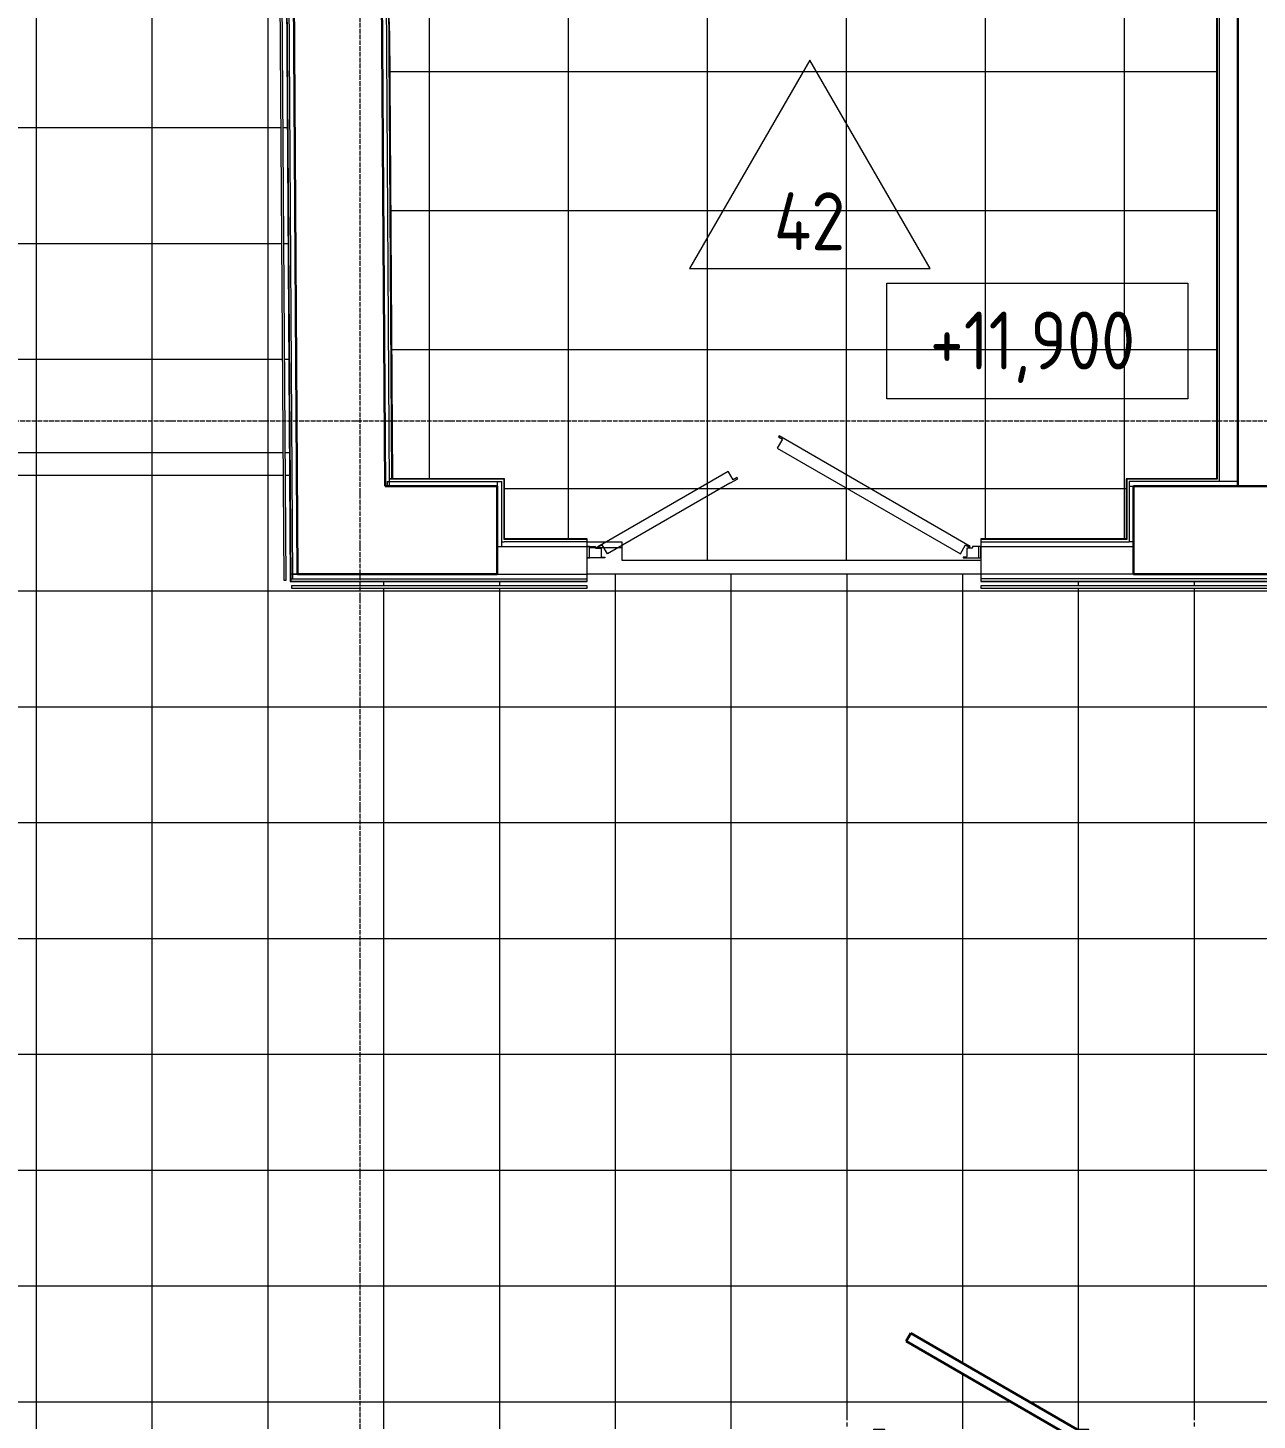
# Model space of a CAD drawing. Header units: millimetres. Extents: x -10915 to 62537, y -37640 to 44223.
# Drawn here: x 1565 to 6873, y 8632 to 14642 of the extents above; entities that cross this region are included whole.
import ezdxf

# ---------------------------------------------------------------- set-up
doc = ezdxf.new("R2010")
doc.units = ezdxf.units.MM
doc.linetypes.add('ADSK_Линия сетки', pattern=[25, 20, -2.5, 0, -2.5])
for name, color, linetype, lineweight in [('Аннотация', 7, 'Continuous', 20), ('Двери', 7, 'Continuous', 9), ('Марки', 7, 'Continuous', 20), ('Оси', 7, 'Continuous', 9), ('Отметки', 7, 'Continuous', 9), ('Перекрытие', 7, 'Continuous', 18), ('Перекрытие штриховка', 7, 'Continuous', 18), ('Стены наружные', 7, 'Continuous', 18), ('Стены несущие', 7, 'Continuous', 30), ('Стены отделка', 7, 'Continuous', 30), ('Стены перегородки', 7, 'Continuous', 30), ('Стены штриховка', 7, 'Continuous', 9)]:
    doc.layers.add(name, color=color, linetype=linetype, lineweight=lineweight)
doc.styles.add('GOST Common_1', font='GOST_Common.ttf', dxfattribs={"width": 0.9, "height": 250})
doc.styles.add('GOST Common_2', font='GOST_Common.ttf', dxfattribs={"width": 0.9, "height": 250})

# ---------------------------------------------------------------- blocks, each defined once
blk = doc.blocks.new('dver-dpo-230 _1_ - 1700х2300Н ост алюм EIWS30 Д-16л-3687090-План полов 4-го этажа')
at = {"layer": 'Двери'}
for p, q in [((-6.3, 522.6), (-28.8, 483.6)), ((-28.8, 483.6), (761.9, 27.1)), ((-21.3, 536.5), (-23.6, 532.6)), ((-23.6, 532.6), (-6.3, 522.6)), ((804, 60), (-21.3, 536.5)), ((-804, 60), (-241.1, 385)), ((-241.1, 385), (-238.8, 381.1)), ((-218.8, 346.5), (-238.8, 381.1)), ((-233.7, 332.1), (-761.9, 27.1)), ((-233.7, 332.1), (-199, 352.1)), ((-201.5, 356.5), (-218.8, 346.5)), ((-199, 352.1), (-201.5, 356.5)), ((-784.4, 66.1), (-801.8, 56.1)), ((-761.9, 27.1), (-784.4, 66.1)), ((761.9, 27.1), (784.4, 66.1)), ((784.4, 66.1), (801.7, 56.1)), ((-850, 10), (-850, 60)), ((-850, 60), (-813.8, 60)), ((-840, 60), (-850, 60)), ((-773.8, 10), (-850, 10)), ((-850, 10), (-840, 10)), ((-840, 10), (-840, 60)), ((-813.8, 60), (-813.8, 54.6)), ((-811.3, 52), (-790, 52)), ((-801.8, 56.1), (-804, 60)), ((-790, 52), (-790, 16.5)), ((-787.5, 14), (-773.8, 14)), ((-773.8, 14), (-773.8, 10)), ((773.8, 14), (773.8, 10)), ((787.5, 14), (773.8, 14)), ((773.8, 10), (850, 10)), ((790, 52), (790, 16.5)), ((811.3, 52), (790, 52)), ((801.7, 56.1), (804, 60)), ((813.8, 60), (813.8, 54.6)), ((850, 60), (813.8, 60)), ((850, 60), (840, 60)), ((840, 60), (840, 10)), ((840, 10), (850, 10)), ((850, 10), (850, 60))]:
    blk.add_line(p, q, dxfattribs=at)
for centre, radius, start, end in [((-811.3, 54.6), 2.52, 180, 270), ((-787.5, 16.5), 2.5, 180, 270), ((787.5, 16.5), 2.5, 270, 360), ((811.3, 54.6), 2.52, 270, 0)]:
    blk.add_arc(centre, radius, start, end, dxfattribs=at)
blk = doc.blocks.new('AC_Дверь_Однопольная_Деревянная - 900х2100Н композитная Д-22л-6552334-План полов 4-го этажа')
at = {"layer": 'Двери', "lineweight": 30}
for p, q in [((-303.8, 490), (-323.8, 455.4)), ((415, 75), (-303.8, 490)), ((-323.8, 455.4), (395, 40.4)), ((395, 40.4), (415, 75))]:
    blk.add_line(p, q, dxfattribs=at)
at = {"layer": 'Двери'}
for p, q in [((-445, 75), (-465, 75)), ((-465, 75), (-465, 5)), ((-415, 75), (-445, 75)), ((-445, 75), (-445, 5)), ((-445, 5), (-445, 75)), ((-415, 35), (-415, 75)), ((445, 75), (415, 75)), ((415, 75), (415, 35)), ((445, 5), (445, 75)), ((465, 75), (445, 75)), ((445, 75), (445, 5)), ((465, 5), (465, 75)), ((-465, 5), (-445, 5)), ((-445, 5), (-405, 5)), ((-405, 35), (-415, 35)), ((-405, 5), (-405, 35)), ((415, 35), (405, 35)), ((405, 35), (405, 5)), ((405, 5), (445, 5)), ((445, 5), (465, 5))]:
    blk.add_line(p, q, dxfattribs=at)
blk = doc.blocks.new('ADSK_Марка_ПерекрытиеПол - Экземпляр_Отделка пола-158379-План полов 4-го этажа')
at = {"layer": 'Марки', "color": 1, "true_color": 0xff0000}
for p, q in [((0, 9), (-5.196, 0)), ((5.196, 0), (0, 9)), ((-5.196, 0), (5.196, 0))]:
    blk.add_line(p, q, dxfattribs=at)
blk = doc.blocks.new('Высотные отметки - Рамка-12095-План полов 4-го этажа')
at = {"layer": 'Аннотация'}
for p, q in [((-6.5, 0), (-6.5, 5)), ((-6.5, 5), (6.5, 5)), ((6.5, 5), (6.5, 0)), ((6.5, 0), (-6.5, 0))]:
    blk.add_line(p, q, dxfattribs=at)

msp = doc.modelspace()

# ---------------------------------------------------------------- hatches: boundary and pattern name
at = {"layer": 'Перекрытие штриховка', "lineweight": 9, "true_color": 0x787878}
h = msp.add_hatch(dxfattribs=at)
h.set_pattern_fill('FP_64', color=8, style=0, pattern_type=2)
h.set_pattern_definition([(0, (11602.2, 33711.3), (0, 500), []), (90, (11602.2, 33711.3), (-500, 3e-14), [])])
h.paths.add_polyline_path([(152, 12809.342), (170, 12809.342), (170, 14495.002), (180, 14495.002), (180, 12809.342), (2666.344, 12809.342), (2628.931, 18582), (2270.244, 18582), (2270.244, 18584), (2268.244, 18584), (2268.244, 19882.703), (2280.244, 19882.703), (2280.244, 18594), (2289.244, 18594.558), (2289.244, 19887.703), (2294.244, 19887.703), (2294.244, 19907.703), (2314.244, 19907.703), (2313.932, 20242.703), (325.932, 20242.703), (325.619, 19895.703), (152, 19895.703), (152, 19892.703), (325.619, 19892.703), (325.619, 19882.703), (180, 19882.703), (180, 18914.327), (170, 18914.327), (170, 19882.703), (152, 19882.703), (152, 18914.327), (120, 18914.327), (120, 18864.327), (645, 17955), (610.359, 17935), (120, 18784.327), (120, 17764.327), (152, 17764.327), (152, 15895.002), (120, 15895.002), (120, 15809.609), (124.5, 15812.207), (592, 15002.474), (584.206, 14997.974), (589.206, 14989.313), (544.172, 14963.313), (549.172, 14954.653), (541.378, 14950.153), (120, 15680.002), (120, 14710.002), (221.378, 14885.594), (229.172, 14881.094), (234.172, 14889.754), (279.206, 14863.754), (284.206, 14872.414), (292, 14867.914), (124.5, 14577.796), (120, 14580.394), (120, 14495.002), (152, 14495.002), (152, 13799.231)])
h.paths.add_polyline_path([(2694.344, 12809.342), (2656.971, 18582), (2638.97, 18582), (2676.344, 12809.342), (2680.388, 12809.342)])
h.paths.add_polyline_path([(120, 14588.002), (121.706, 14590.956), (120, 14590.956)])
h.paths.add_polyline_path([(120, 15798.062), (121.706, 15799.047), (120, 15802.002), (120, 15799.047)])
h.paths.add_polyline_path([(180, 15895.002), (170, 15895.002), (170, 17764.327), (180, 17764.327), (180, 15914.002)])
h.paths.add_polyline_path([(2656.971, 18582), (2658.971, 18582), (2658.958, 18584)])
h.paths.add_polyline_path([(152, 19895.703), (150, 19897.703), (150, 19895.703)])
h = msp.add_hatch(dxfattribs=at)
h.set_pattern_fill('FP_24', color=8, style=0, pattern_type=2)
h.set_pattern_definition([(0, (5099.56, 11453.7), (0, 600), []), (90, (5099.56, 11453.7), (-600, 4e-14), [])])
h.paths.add_polyline_path([(5670, 12343.783), (5680, 12343.783), (5680, 12353.783), (5670, 12353.783), (5670, 12403.783), (5680, 12403.783), (5680, 12435.783), (6308, 12435.783), (6308, 12693.783), (6310, 12693.783), (6310, 12695.783), (6698, 12695.783), (6698, 14861.373), (6670, 14861.373), (6670, 14655.063), (6630, 14655.063), (6630, 14861.373), (3125.099, 14861.373), (3139.078, 12695.783), (3621.225, 12695.783), (3621.225, 12693.783), (3623.225, 12693.783), (3624.282, 12435.783), (3980, 12435.783), (3980, 12423.783), (4130, 12423.783), (4130, 12343.783), (5666.098, 12343.783)])
h.paths.add_polyline_path([(6310, 12433.783), (6310, 12435.783), (6308, 12435.783), (6309.922, 12433.86)])
h.paths.add_polyline_path([(3621.225, 12433.783), (3623.225, 12433.783), (3622.701, 12435.26)])
h.paths.add_polyline_path([(6700, 12693.783), (6700, 12695.783), (6698, 12695.783)])
h = msp.add_hatch(dxfattribs=at)
h.set_pattern_fill('FP_65', color=8, style=0, pattern_type=2)
h.set_pattern_definition([(0, (4602.2, 37211.3), (0, 500), []), (90, (4602.2, 37211.3), (-500, 3e-14), [])])
h.paths.add_polyline_path([(149.565, 8595), (149.565, 8595.058), (137.378, 8595)])
h.paths.add_polyline_path([(6974.245, 8604.011), (6976.272, 8602.011), (6976.012, 8604.011)])
h.paths.add_polyline_path([(6146.031, 8595), (6146.031, 8604.011), (6974.245, 8604.011), (6973.882, 8622.011), (6146.031, 8622.011), (6146.031, 8632.011), (6960.881, 8632.011), (6956.754, 8950), (7565, 8950), (7565, 8806.238), (8340, 8806.238), (8340, 8790.238), (13119.116, 8790.238), (13119.116, 8758.238), (13204.508, 8758.238), (13201.91, 8762.738), (13474.708, 8920.238), (13479.208, 8912.444), (13488.431, 8916.47), (13513.868, 8872.411), (13522.528, 8877.411), (13527.028, 8869.616), (13334.116, 8758.238), (14304.116, 8758.238), (13591.588, 9169.616), (13596.088, 9177.411), (13587.428, 9182.411), (13613.428, 9227.444), (13604.767, 9232.444), (13609.267, 9240.238), (14436.322, 8762.738), (14433.723, 8758.238), (14519.116, 8758.238), (14519.116, 8790.238), (16398.848, 8790.238), (16398.848, 8758.238), (17428.848, 8758.238), (17428.848, 8790.238), (17675.565, 8790.238), (17675.565, 9024.75), (17687.565, 9024.75), (17687.565, 9110.142), (17683.065, 9107.544), (17205.565, 9934.598), (17213.36, 9939.098), (17208.36, 9947.759), (17253.393, 9973.759), (17248.393, 9982.419), (17256.187, 9986.919), (17687.565, 9239.75), (17687.565, 10509.75), (17446.187, 10091.67), (17438.393, 10096.17), (17433.393, 10087.51), (17388.36, 10113.51), (17383.36, 10104.85), (17375.565, 10109.35), (17683.065, 10641.956), (17687.565, 10639.358), (17687.565, 10724.75), (17675.565, 10724.75), (17675.565, 10920.75), (17677.565, 10920.75), (17677.565, 10922.75), (24171.376, 10922.75), (24171.376, 10925.75), (17660.565, 10925.75), (17660.565, 10724.75), (17650.565, 10724.75), (17650.565, 10935.75), (24171.376, 10935.75), (24171.376, 12443.512), (13610.464, 12443.512), (13610.464, 12455.512), (24171.376, 12455.512), (24171.376, 12574.709), (10628.616, 12610.362), (10628.616, 12607.362), (13619.305, 12599.489), (13619.305, 12589.489), (10641.616, 12597.328), (10641.616, 12203.264), (10029.565, 12203.264), (10029.565, 12213.264), (10631.616, 12213.264), (10631.616, 12597.354), (10628.616, 12597.328), (10628.616, 12218.264), (10626.616, 12218.264), (10626.616, 12216.264), (10029.565, 12216.264), (10029.565, 12248.264), (9896.283, 12248.264), (9178.7, 11834.155), (9175.531, 11839.644), (9185.491, 11845.394), (9171.991, 11868.776), (9181.95, 11874.526), (9178.781, 11880.202), (9816.283, 12248.264), (8999.565, 12248.264), (8999.565, 12216.264), (7500.494, 12216.264), (7500.494, 12213.264), (8999.565, 12213.264), (8999.565, 12203.264), (7513.494, 12203.264), (7513.494, 11958.783), (7043.494, 11958.783), (7043.494, 12223.783), (5680, 12223.783), (5680, 12233.783), (7043.494, 12233.783), (7042.396, 12251.783), (5680, 12251.783), (5680, 12283.783), (3980, 12283.783), (3980, 12251.783), (2699.954, 12251.783), (2699.941, 12253.783), (2697.941, 12253.783), (2694.344, 12809.342), (2676.344, 12809.342), (2679.916, 12257.627), (2669.916, 12257.563), (2666.344, 12809.342), (180, 12809.342), (180, 8635), (1108.065, 8635), (1108.065, 8625), (161.565, 8625), (161.565, 8607), (1194.565, 8607), (1194.691, 8605), (1196.565, 8605), (1196.565, 8595), (4898.531, 8595), (4898.531, 8632.011), (5216.031, 8632.011), (5216.031, 8622.011), (4908.531, 8622.011), (4908.531, 8595), (4926.531, 8595), (4926.531, 8602.011), (4928.531, 8602.011), (4928.531, 8604.011), (5216.031, 8604.011), (5216.031, 8595), (6010.854, 8595), (5357.23, 8972.37), (5377.23, 9007.011), (6090.854, 8595), (6096.031, 8595)])
h.paths.add_polyline_path([(159.565, 8605), (161.565, 8607), (159.565, 8607)])
h.paths.add_polyline_path([(6973.882, 8632.011), (6970.882, 8935), (6971.95, 8935), (6971.95, 8937), (7550, 8937), (7550, 8935), (7552, 8935), (7552, 8806.238), (7555, 8806.238), (7555, 8940), (6966.885, 8940), (6971.95, 8632.011)])
h.paths.add_polyline_path([(170, 8635), (170, 12809.342), (152, 12809.342), (152, 12286.928), (161.565, 12286.928), (161.565, 8635)])
h.paths.add_polyline_path([(149.565, 8726.809), (149.565, 8726.928), (135.838, 8726.841)])
h.paths.add_polyline_path([(13212.116, 8758.238), (13216.055, 8758.238), (13215.07, 8759.944)])
h.paths.add_polyline_path([(16260, 8758.238), (16263.848, 8758.238), (16263.848, 8778.238), (16260, 8777.953)])
h.paths.add_polyline_path([(7520, 8758.238), (7520, 8905), (7512.386, 8904.915), (7514.289, 8758.238)])
h.paths.add_polyline_path([(14426.116, 8758.238), (14423.161, 8759.944), (14423.161, 8758.238)])
h.paths.add_polyline_path([(17677.565, 8788.238), (17677.565, 8790.238), (17675.565, 8790.238), (17677.484, 8788.32)])
h.paths.add_polyline_path([(17428.848, 8808.238), (17428.848, 8818.238), (17650.565, 8818.238), (17650.565, 9024.75), (17660.565, 9024.75), (17660.565, 8808.238), (17493.57, 8808.238)])
h.paths.add_polyline_path([(14842.631, 8808.238), (14519.116, 8808.238), (14519.116, 8818.238), (16398.848, 8818.238), (16398.848, 8808.238), (14908.715, 8808.238)])
h.paths.add_polyline_path([(8435.364, 8808.238), (8340, 8808.238), (8340, 8818.238), (13119.116, 8818.238), (13119.116, 8808.238), (8751.526, 8808.238)])
h.paths.add_polyline_path([(7739.734, 8826.206), (7740.183, 8826.95), (7739.513, 8826.95)])
h.paths.add_polyline_path([(7743.533, 9122.069), (7744.822, 9121.151), (7746.678, 9123.006), (7743.565, 9122.079)])
h.paths.add_polyline_path([(8039.397, 9118.27), (8038.947, 9117.526), (8039.618, 9117.526)])
h.paths.add_polyline_path([(8035.598, 8822.407), (8034.308, 8823.326), (8032.453, 8821.471), (8035.565, 8822.397)])
h.paths.add_polyline_path([(7963.065, 8817.238), (7755.565, 8817.92), (7741.998, 8822.844), (7736.797, 8831.879), (7736.484, 8833.048), (7735.28, 8835.559), (7734.565, 8983.221), (7735.247, 9106.238), (7741.189, 9120.491), (7747.684, 9125.315), (7750.065, 9125.035), (7752.565, 9126.52), (7880.117, 9127.238), (8023.565, 9126.557), (8037.133, 9121.632), (8042.334, 9112.597), (8042.647, 9111.428), (8043.847, 9109.233), (8044.611, 9069.235), (8054.636, 9069.235), (8054.636, 9056.245), (8044.611, 9056.245), (8043.884, 8838.238), (8037.942, 8823.985), (8029.731, 8819.509), (8029.065, 8819.441), (8026.565, 8817.957), (7963.789, 8817.238)])
h.paths.add_polyline_path([(7753.29, 8832.506), (7754.672, 8833.67), (7753.301, 8832.537)])
h.paths.add_polyline_path([(8025.277, 8832.506), (8025.536, 8833.481), (8026.565, 8833.799), (8025.9, 8835.238), (8024.272, 8834.447), (8024.946, 8832.506)])
h.paths.add_polyline_path([(7754.699, 9109.238), (7754.858, 9110.029), (7753.562, 9110.677), (7752.565, 9110.116), (7754.197, 9109.238)])
h.paths.add_polyline_path([(17687.565, 9117.75), (17687.565, 9121.689), (17685.86, 9120.704)])
h.paths.add_polyline_path([(17687.565, 10627.811), (17687.565, 10631.75), (17685.86, 10628.795)])
h.paths.add_polyline_path([(7498.305, 11968.783), (7503.494, 11968.783), (7503.494, 12203.264), (7500.494, 12203.264), (7500.494, 11973.783), (7498.494, 11973.783), (7498.494, 11971.783), (7058.494, 11971.783), (7058.494, 11973.783), (7056.494, 11973.783), (7056.494, 12251.783), (7053.494, 12251.783), (7053.494, 11968.783), (7488.494, 11968.783)])
h.paths.add_polyline_path([(7500.494, 12216.264), (7498.494, 12218.264), (7498.494, 12216.264)])
h.paths.add_polyline_path([(3611.225, 12223.783), (2703.915, 12223.783), (2703.915, 12233.783), (3980, 12233.783), (3980, 12223.783), (3677.74, 12223.783)])
h.paths.add_polyline_path([(7056.494, 12251.783), (7058.494, 12253.783), (7056.494, 12253.783)])
h.paths.add_polyline_path([(10628.616, 12610.362), (10626.616, 12612.367), (10626.616, 12610.367)])

# ---------------------------------------------------------------- linework, layer by layer
at = {"layer": 'Оси', "linetype": 'ADSK_Линия сетки'}
for p, q in [((2999.565, -4909.651), (2999.565, 43042.344)), ((-10114.729, 12945), (56004.853, 12945))]:
    msp.add_line(p, q, dxfattribs=at)
at = {"layer": 'Перекрытие'}
for p, q in [((180, 12809.342), (2666.344, 12809.342)), ((2676.344, 12809.342), (2694.52, 12809.342)), ((3980, 12423.783), (4130, 12423.783)), ((4130, 12398.073), (3990, 12398.073)), ((4130, 12423.783), (4130, 12343.783)), ((4130, 12343.783), (5680, 12343.783)), ((5680, 12283.783), (3980, 12283.783))]:
    msp.add_line(p, q, dxfattribs=at)
at = {"layer": 'Стены наружные'}
msp.add_line((3126.6, 14628.815), (3139.207, 12695.783), dxfattribs=at)
at = {"layer": 'Стены несущие'}
for p, q in [((6790, 20022.525), (6790, 12663.783)), ((2680, 19987.703), (2729.739, 12283.783)), ((3107.293, 12663.783), (3060.008, 19987.703)), ((3591.225, 12663.783), (3107.293, 12663.783)), ((3591.225, 12283.783), (3591.225, 12663.783)), ((6339.565, 12663.783), (6339.565, 12283.783)), ((6339.565, 12663.783), (7230, 12663.783)), ((2729.739, 12283.783), (3591.225, 12283.783)), ((6339.565, 12283.783), (7088.494, 12283.783))]:
    msp.add_line(p, q, dxfattribs=at)
at = {"layer": 'Стены отделка', "lineweight": 9}
for p, q in [((3060.008, 19987.703), (3107.284, 12663.783)), ((3127.284, 12663.912), (3080.008, 19987.832)), ((2709.877, 12263.783), (2660.388, 19907.703)), ((2729.748, 12283.783), (2680.388, 19907.703)), ((3139.078, 12695.783), (3092.377, 19930.655)), ((6698, 19930.655), (6698, 12695.783)), ((6710, 19942.655), (6710, 12683.783)), ((2628.931, 18588), (2669.916, 12257.563)), ((2679.916, 12257.627), (2638.931, 18588)), ((2656.971, 18582), (2697.941, 12253.783)), ((3117.284, 12683.783), (3117.284, 12663.783)), ((3117.284, 12683.783), (3611.225, 12683.783)), ((3621.225, 12695.783), (3139.078, 12695.783)), ((3591.225, 12683.783), (3591.225, 12663.783)), ((3611.225, 12403.783), (3611.225, 12683.783)), ((3623.225, 12435.783), (3623.225, 12693.783)), ((6308, 12693.783), (6308, 12435.783)), ((6698, 12695.783), (6310, 12695.783)), ((6320, 12683.783), (6320, 12423.783)), ((6790, 12683.783), (6320, 12683.783)), ((3107.284, 12663.783), (3127.284, 12663.912)), ((6320, 12663.783), (6339.565, 12663.783)), ((6340, 12403.783), (6340, 12663.783)), ((3611.225, 12423.783), (3621.225, 12423.783)), ((3980, 12435.783), (3623.225, 12435.783)), ((3980, 12403.783), (3980, 12435.783)), ((6308, 12435.783), (5680, 12435.783)), ((5680, 12435.783), (5680, 12403.783)), ((5680, 12423.783), (5830, 12423.783)), ((5680, 12403.783), (5680, 12403.783)), ((6340, 12423.783), (6320, 12423.783)), ((2729.739, 12283.783), (2700, 12283.783)), ((2700, 12283.783), (2700, 12263.783)), ((2700, 12263.783), (2709.877, 12263.783)), ((2709.748, 12283.653), (2729.748, 12283.783)), ((3980, 12251.783), (3980, 12283.783)), ((5680, 12283.783), (5680, 12251.783)), ((5830, 12263.783), (5680, 12263.783)), ((2669.916, 12257.563), (2679.916, 12257.627)), ((2699.954, 12251.783), (3980, 12251.783)), ((3980, 12233.783), (2703.915, 12233.783)), ((2703.915, 12233.783), (2703.915, 12223.783)), ((2703.915, 12223.783), (3980, 12223.783)), ((3980, 12223.783), (3980, 12233.783)), ((5680, 12251.783), (7043.494, 12251.783)), ((7043.494, 12233.783), (5680, 12233.783)), ((5680, 12233.783), (5680, 12223.783)), ((5680, 12223.783), (7043.494, 12223.783))]:
    msp.add_line(p, q, dxfattribs=at)
at = {"layer": 'Стены перегородки', "lineweight": 18}
for p, q in [((3591.225, 12403.783), (3980, 12403.783)), ((3980, 12283.783), (3980, 12403.783)), ((5680, 12403.783), (6340, 12403.783)), ((5680, 12403.783), (5680, 12283.783)), ((6340, 12283.783), (6340, 12403.783)), ((3591.225, 12283.783), (3980, 12283.783)), ((6339.565, 12283.783), (5680, 12283.783))]:
    msp.add_line(p, q, dxfattribs=at)
at = {"layer": 'Стены штриховка'}
for p, q in [((3137.078, 12695.783), (3090.364, 19932.655)), ((6700, 19932.655), (6700, 12693.783)), ((2658.958, 18584), (2699.954, 12251.783)), ((3137.078, 12695.783), (3127.078, 12695.783)), ((3623.225, 12693.783), (3127.091, 12693.783)), ((3621.225, 12433.783), (3621.225, 12695.783)), ((3623.225, 12695.783), (3621.225, 12695.783)), ((3623.225, 12693.783), (3623.225, 12695.783)), ((6310, 12695.783), (6308, 12695.783)), ((6308, 12695.783), (6308, 12693.783)), ((6700, 12693.783), (6308, 12693.783)), ((6310, 12695.783), (6310, 12433.783)), ((3980, 12433.783), (3621.225, 12433.783)), ((3980, 12423.783), (3621.225, 12423.783)), ((6310, 12433.783), (5680, 12433.783)), ((5830, 12423.783), (6320, 12423.783)), ((2709.877, 12263.783), (3980, 12263.783)), ((7056.494, 12263.783), (5830, 12263.783)), ((2697.941, 12253.783), (3980, 12253.783)), ((2697.941, 12253.783), (2697.954, 12251.783)), ((2697.954, 12251.783), (2699.954, 12251.783)), ((5680, 12253.783), (7043.494, 12253.783))]:
    msp.add_line(p, q, dxfattribs=at)

# ---------------------------------------------------------------- block references
at = {"layer": 'Двери'}
msp.add_blockref('dver-dpo-230 _1_ - 1700х2300Н ост алюм EIWS30 Д-16л-3687090-План полов 4-го этажа', (4830, 12343.783), dxfattribs=at)
at = {"layer": 'Двери', "color": 8, "true_color": 0x7f7f7f}
msp.add_blockref('AC_Дверь_Однопольная_Деревянная - 900х2100Н композитная Д-22л-6552334-План полов 4-го этажа', (5681.031, 8517.011), dxfattribs=at)
at = {"layer": 'Марки', "color": 1, "true_color": 0xff0000, "xscale": 99.99999999999993, "yscale": 99.99999999999993, "zscale": 99.99999999999993}
msp.add_blockref('ADSK_Марка_ПерекрытиеПол - Экземпляр_Отделка пола-158379-План полов 4-го этажа', (4941.552, 13602.578), dxfattribs=at)
at = {"layer": 'Отметки', "lineweight": 20, "xscale": 99.99999999999993, "yscale": 99.99999999999993, "zscale": 99.99999999999993}
msp.add_blockref('Высотные отметки - Рамка-12095-План полов 4-го этажа', (5924.051, 13040.545), dxfattribs=at)

# ---------------------------------------------------------------- texts
at = {"layer": 'Марки', "color": 1, "lineweight": 9, "true_color": 0xff0000, "insert": (4940.521, 13807.003), "char_height": 250, "width": 345.6, "attachment_point": 5, "line_spacing_factor": 1.022766, "style": 'GOST Common_2'}
msp.add_mtext('\\pxqc,t1.44,2.88,4.32,5.76,7.2,8.64,10.08,11.52,12.96,14.4,15.84,17.28,18.72,20.16,21.6,23.04,24.48,25.92,27.36,28.8,30.24,31.68,33.12,34.56,36,37.44,38.88,40.32,41.76,43.2,44.64,46.08;{42}', dxfattribs=at)
at = {"layer": 'Отметки', "lineweight": 20, "insert": (5460.176, 13417.252), "char_height": 250, "width": 1113.30067, "attachment_point": 1, "line_spacing_factor": 1.022761, "style": 'GOST Common_1'}
msp.add_mtext('+11,900', dxfattribs=at)

doc.saveas('drawing.dxf')
